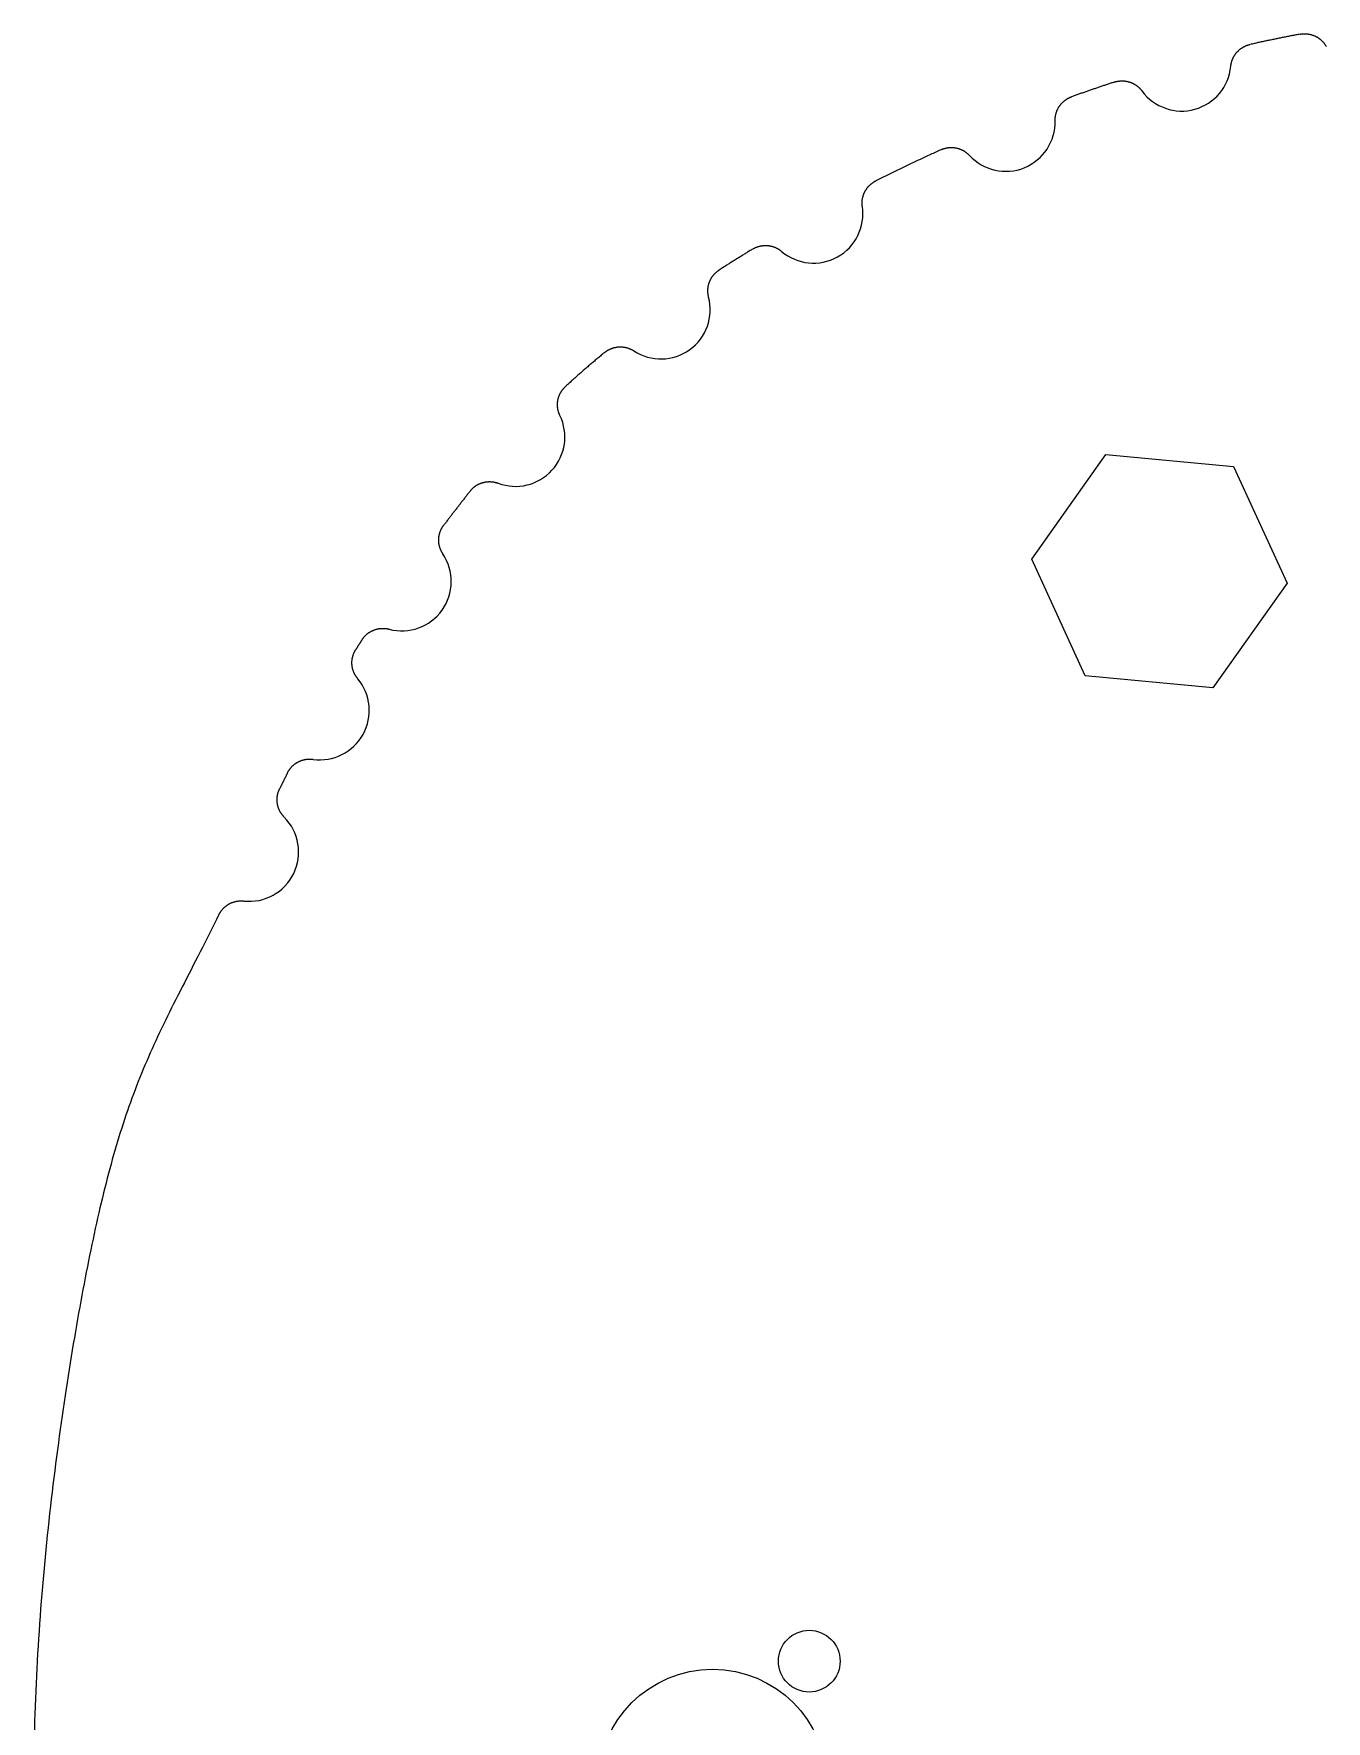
# Model space of a CAD drawing. Extents: x -19 to 113, y 17 to 162.
# Drawn here: x 19.5 to 71.8, y 91.7 to 160.1 of the extents above; entities that cross this region are included whole.
import ezdxf

# ---------------------------------------------------------------- set-up
doc = ezdxf.new("R2010")
doc.units = 0
doc.layers.get('0').update_dxf_attribs({"linetype": 'CONTINUOUS'})

msp = doc.modelspace()

# ---------------------------------------------------------------- linework, layer by layer
msp.add_line((19.52, 91.74), (19.483, 89.222))
for points in [[(70.783, 160.081), (70.74, 160.073), (70.697, 160.064), (70.654, 160.056), (70.611, 160.048), (70.568, 160.04), (70.526, 160.032), (70.483, 160.023), (70.44, 160.015), (70.397, 160.007), (70.354, 159.999), (70.312, 159.99), (70.269, 159.982), (70.226, 159.973), (70.184, 159.965), (70.141, 159.957), (70.099, 159.948), (70.056, 159.94), (70.014, 159.931), (69.971, 159.922), (69.929, 159.914), (69.887, 159.905), (69.844, 159.897), (69.802, 159.888), (69.76, 159.879), (69.717, 159.871), (69.675, 159.862), (69.633, 159.853), (69.591, 159.844), (69.549, 159.835), (69.507, 159.827), (69.465, 159.818), (69.423, 159.809), (69.381, 159.8), (69.339, 159.791), (69.297, 159.782), (69.255, 159.773), (69.213, 159.764), (69.171, 159.755), (69.129, 159.746), (69.088, 159.737), (69.046, 159.727), (69.004, 159.718), (68.962, 159.709), (68.921, 159.7), (68.879, 159.691), (68.837, 159.681), (68.796, 159.672), (68.754, 159.663)], [(70.783, 160.081), (70.8, 160.084), (70.818, 160.087), (70.835, 160.089), (70.852, 160.091), (70.869, 160.093), (70.887, 160.095), (70.904, 160.096), (70.921, 160.097), (70.939, 160.097), (70.956, 160.098), (70.974, 160.098), (70.991, 160.098), (71.008, 160.097), (71.026, 160.096), (71.043, 160.095), (71.06, 160.094), (71.078, 160.092), (71.095, 160.09), (71.112, 160.087), (71.129, 160.085), (71.147, 160.082), (71.164, 160.078), (71.181, 160.075), (71.198, 160.071), (71.215, 160.067), (71.232, 160.062), (71.248, 160.058), (71.265, 160.053), (71.281, 160.047), (71.298, 160.042), (71.314, 160.036), (71.331, 160.03), (71.347, 160.023), (71.363, 160.017), (71.379, 160.01), (71.394, 160.002), (71.41, 159.995), (71.426, 159.987), (71.441, 159.979), (71.456, 159.97), (71.471, 159.962), (71.486, 159.953), (71.501, 159.944), (71.516, 159.934), (71.53, 159.925), (71.545, 159.915), (71.559, 159.905), (71.573, 159.894), (71.587, 159.883), (71.6, 159.873), (71.614, 159.861), (71.627, 159.85), (71.64, 159.838), (71.653, 159.827), (71.665, 159.815), (71.677, 159.802), (71.69, 159.79), (71.702, 159.777), (71.713, 159.764), (71.725, 159.751), (71.736, 159.738), (71.747, 159.724), (71.758, 159.711), (71.769, 159.697), (71.779, 159.683), (71.789, 159.669), (71.799, 159.654), (71.808, 159.64), (71.818, 159.625), (71.827, 159.61), (71.835, 159.595), (71.844, 159.58)], [(67.978, 158.78), (67.98, 158.798), (67.982, 158.815), (67.984, 158.832), (67.987, 158.85), (67.99, 158.867), (67.993, 158.884), (67.997, 158.901), (68.001, 158.918), (68.005, 158.935), (68.009, 158.952), (68.014, 158.968), (68.019, 158.985), (68.024, 159.002), (68.03, 159.018), (68.036, 159.035), (68.042, 159.051), (68.049, 159.067), (68.055, 159.083), (68.062, 159.099), (68.07, 159.115), (68.077, 159.131), (68.085, 159.146), (68.093, 159.162), (68.102, 159.177), (68.111, 159.192), (68.119, 159.207), (68.129, 159.222), (68.138, 159.236), (68.148, 159.251), (68.158, 159.265), (68.168, 159.279), (68.178, 159.293), (68.189, 159.307), (68.2, 159.321), (68.211, 159.334), (68.222, 159.347), (68.234, 159.36), (68.246, 159.373), (68.258, 159.385), (68.27, 159.398), (68.283, 159.41), (68.295, 159.422), (68.308, 159.434), (68.322, 159.445), (68.335, 159.456), (68.348, 159.468), (68.362, 159.478), (68.376, 159.489), (68.39, 159.499), (68.404, 159.509), (68.419, 159.519), (68.434, 159.529), (68.448, 159.538), (68.463, 159.547), (68.478, 159.556), (68.494, 159.564), (68.509, 159.573), (68.525, 159.58), (68.54, 159.588), (68.556, 159.596), (68.572, 159.603), (68.588, 159.61), (68.604, 159.616), (68.62, 159.623), (68.637, 159.629), (68.653, 159.634), (68.67, 159.64), (68.687, 159.645), (68.703, 159.65), (68.72, 159.654), (68.737, 159.659), (68.754, 159.663)], [(63.258, 158.139), (63.222, 158.128), (63.186, 158.116), (63.15, 158.104), (63.114, 158.092), (63.078, 158.08), (63.042, 158.068), (63.006, 158.056), (62.97, 158.044), (62.934, 158.032), (62.898, 158.02), (62.862, 158.008), (62.826, 157.996), (62.79, 157.984), (62.754, 157.971), (62.718, 157.959), (62.682, 157.947), (62.645, 157.935), (62.609, 157.923), (62.573, 157.91), (62.537, 157.898), (62.501, 157.886), (62.465, 157.873), (62.429, 157.861), (62.393, 157.848), (62.356, 157.836), (62.32, 157.824), (62.284, 157.811), (62.248, 157.798), (62.212, 157.786), (62.175, 157.773), (62.139, 157.761), (62.103, 157.748), (62.067, 157.735), (62.031, 157.723), (61.994, 157.71), (61.958, 157.697), (61.922, 157.685), (61.886, 157.672), (61.849, 157.659), (61.813, 157.646), (61.777, 157.633), (61.74, 157.62), (61.704, 157.608), (61.668, 157.595), (61.631, 157.582), (61.595, 157.569), (61.559, 157.556), (61.522, 157.543)], [(63.258, 158.139), (63.275, 158.145), (63.292, 158.15), (63.308, 158.154), (63.325, 158.159), (63.342, 158.163), (63.359, 158.167), (63.376, 158.17), (63.393, 158.174), (63.41, 158.176), (63.427, 158.179), (63.445, 158.181), (63.462, 158.183), (63.479, 158.185), (63.497, 158.187), (63.514, 158.188), (63.531, 158.189), (63.549, 158.189), (63.566, 158.189), (63.583, 158.189), (63.601, 158.189), (63.618, 158.188), (63.636, 158.187), (63.653, 158.186), (63.67, 158.184), (63.688, 158.182), (63.705, 158.18), (63.722, 158.178), (63.739, 158.175), (63.757, 158.172), (63.774, 158.168), (63.791, 158.165), (63.808, 158.161), (63.824, 158.156), (63.841, 158.152), (63.858, 158.147), (63.874, 158.142), (63.891, 158.137), (63.907, 158.131), (63.924, 158.125), (63.94, 158.118), (63.956, 158.112), (63.972, 158.105), (63.988, 158.098), (64.004, 158.091), (64.019, 158.083), (64.035, 158.075), (64.05, 158.067), (64.065, 158.058), (64.081, 158.049), (64.095, 158.04), (64.11, 158.031), (64.125, 158.021), (64.139, 158.012), (64.153, 158.002), (64.168, 157.991), (64.181, 157.981), (64.195, 157.97), (64.209, 157.959), (64.222, 157.948), (64.235, 157.936), (64.248, 157.925), (64.261, 157.913), (64.273, 157.901), (64.286, 157.888), (64.298, 157.876), (64.309, 157.863), (64.321, 157.85), (64.332, 157.837), (64.344, 157.823), (64.355, 157.81), (64.365, 157.796), (64.376, 157.782)], [(60.861, 156.576), (60.86, 156.593), (60.86, 156.611), (60.861, 156.628), (60.861, 156.645), (60.862, 156.663), (60.863, 156.68), (60.865, 156.697), (60.867, 156.715), (60.869, 156.732), (60.871, 156.749), (60.874, 156.766), (60.877, 156.783), (60.88, 156.8), (60.884, 156.817), (60.888, 156.834), (60.892, 156.851), (60.896, 156.868), (60.901, 156.884), (60.906, 156.901), (60.912, 156.918), (60.917, 156.934), (60.923, 156.95), (60.929, 156.967), (60.936, 156.983), (60.943, 156.999), (60.95, 157.015), (60.957, 157.031), (60.965, 157.046), (60.972, 157.062), (60.981, 157.077), (60.989, 157.092), (60.998, 157.107), (61.007, 157.122), (61.016, 157.137), (61.025, 157.151), (61.035, 157.166), (61.045, 157.18), (61.055, 157.194), (61.065, 157.208), (61.076, 157.222), (61.087, 157.235), (61.098, 157.249), (61.109, 157.262), (61.121, 157.275), (61.133, 157.287), (61.145, 157.3), (61.157, 157.312), (61.17, 157.325), (61.182, 157.336), (61.195, 157.348), (61.208, 157.36), (61.221, 157.371), (61.235, 157.382), (61.249, 157.393), (61.262, 157.403), (61.277, 157.413), (61.291, 157.423), (61.305, 157.433), (61.32, 157.443), (61.334, 157.452), (61.349, 157.461), (61.364, 157.47), (61.38, 157.478), (61.395, 157.486), (61.41, 157.494), (61.426, 157.502), (61.442, 157.51), (61.458, 157.517), (61.474, 157.524), (61.49, 157.53), (61.506, 157.536), (61.522, 157.543)], [(56.244, 155.402), (56.189, 155.377), (56.134, 155.352), (56.08, 155.327), (56.025, 155.302), (55.97, 155.277), (55.915, 155.252), (55.86, 155.227), (55.805, 155.202), (55.751, 155.176), (55.696, 155.151), (55.641, 155.126), (55.586, 155.1), (55.531, 155.074), (55.476, 155.049), (55.421, 155.023), (55.366, 154.997), (55.31, 154.971), (55.255, 154.945), (55.2, 154.919), (55.145, 154.893), (55.09, 154.867), (55.035, 154.841), (54.979, 154.815), (54.924, 154.788), (54.869, 154.762), (54.814, 154.736), (54.758, 154.709), (54.703, 154.682), (54.648, 154.656), (54.592, 154.629), (54.537, 154.602), (54.481, 154.575), (54.426, 154.548), (54.37, 154.521), (54.315, 154.494), (54.259, 154.467), (54.204, 154.44), (54.148, 154.413), (54.093, 154.385), (54.037, 154.358), (53.982, 154.33), (53.926, 154.303), (53.871, 154.275), (53.815, 154.247), (53.759, 154.22), (53.704, 154.192), (53.648, 154.164), (53.592, 154.136)], [(56.244, 155.402), (56.26, 155.409), (56.276, 155.416), (56.292, 155.422), (56.308, 155.428), (56.324, 155.434), (56.341, 155.44), (56.357, 155.445), (56.374, 155.45), (56.391, 155.455), (56.407, 155.459), (56.424, 155.464), (56.441, 155.467), (56.458, 155.471), (56.475, 155.474), (56.492, 155.477), (56.509, 155.48), (56.526, 155.482), (56.544, 155.485), (56.561, 155.486), (56.578, 155.488), (56.596, 155.489), (56.613, 155.49), (56.63, 155.491), (56.648, 155.491), (56.665, 155.491), (56.682, 155.491), (56.7, 155.49), (56.717, 155.489), (56.734, 155.488), (56.752, 155.486), (56.769, 155.484), (56.786, 155.482), (56.803, 155.48), (56.82, 155.477), (56.838, 155.474), (56.855, 155.471), (56.872, 155.467), (56.888, 155.463), (56.905, 155.459), (56.922, 155.455), (56.939, 155.45), (56.955, 155.445), (56.972, 155.44), (56.988, 155.434), (57.005, 155.428), (57.021, 155.422), (57.037, 155.415), (57.053, 155.409), (57.069, 155.402), (57.085, 155.394), (57.1, 155.387), (57.116, 155.379), (57.131, 155.371), (57.147, 155.362), (57.162, 155.354), (57.177, 155.345), (57.191, 155.336), (57.206, 155.326), (57.22, 155.316), (57.235, 155.306), (57.249, 155.296), (57.263, 155.286), (57.276, 155.275), (57.29, 155.264), (57.303, 155.253), (57.316, 155.242), (57.329, 155.23), (57.342, 155.218), (57.355, 155.206), (57.367, 155.194), (57.379, 155.182), (57.391, 155.169)], [(53.052, 153.097), (53.05, 153.115), (53.048, 153.132), (53.046, 153.149), (53.044, 153.166), (53.043, 153.184), (53.042, 153.201), (53.042, 153.218), (53.041, 153.236), (53.041, 153.253), (53.042, 153.27), (53.042, 153.288), (53.043, 153.305), (53.045, 153.322), (53.046, 153.34), (53.048, 153.357), (53.05, 153.374), (53.052, 153.391), (53.055, 153.408), (53.058, 153.425), (53.062, 153.443), (53.065, 153.46), (53.069, 153.476), (53.073, 153.493), (53.078, 153.51), (53.083, 153.527), (53.088, 153.544), (53.093, 153.56), (53.099, 153.576), (53.105, 153.593), (53.111, 153.609), (53.117, 153.625), (53.124, 153.641), (53.131, 153.657), (53.139, 153.673), (53.146, 153.688), (53.154, 153.704), (53.162, 153.719), (53.17, 153.734), (53.179, 153.749), (53.188, 153.764), (53.197, 153.779), (53.207, 153.793), (53.216, 153.808), (53.226, 153.822), (53.237, 153.836), (53.247, 153.85), (53.258, 153.864), (53.269, 153.877), (53.28, 153.891), (53.291, 153.904), (53.303, 153.917), (53.315, 153.929), (53.327, 153.942), (53.339, 153.954), (53.351, 153.966), (53.364, 153.978), (53.377, 153.99), (53.39, 154.001), (53.403, 154.013), (53.417, 154.024), (53.431, 154.034), (53.444, 154.045), (53.458, 154.055), (53.473, 154.065), (53.487, 154.075), (53.502, 154.084), (53.516, 154.094), (53.531, 154.103), (53.546, 154.111), (53.561, 154.12), (53.577, 154.128), (53.592, 154.136)], [(48.609, 151.376), (48.575, 151.355), (48.54, 151.334), (48.506, 151.313), (48.471, 151.292), (48.437, 151.271), (48.403, 151.25), (48.368, 151.229), (48.334, 151.208), (48.3, 151.187), (48.266, 151.165), (48.232, 151.144), (48.197, 151.123), (48.163, 151.102), (48.129, 151.081), (48.095, 151.06), (48.061, 151.038), (48.027, 151.017), (47.993, 150.996), (47.959, 150.975), (47.925, 150.953), (47.891, 150.932), (47.857, 150.911), (47.823, 150.89), (47.789, 150.868), (47.755, 150.847), (47.721, 150.826), (47.687, 150.804), (47.654, 150.783), (47.62, 150.762), (47.586, 150.74), (47.552, 150.719), (47.519, 150.697), (47.485, 150.676), (47.452, 150.655), (47.418, 150.633), (47.384, 150.612), (47.351, 150.59), (47.317, 150.569), (47.284, 150.547), (47.251, 150.526)], [(48.609, 151.376), (48.624, 151.385), (48.639, 151.394), (48.654, 151.402), (48.67, 151.41), (48.685, 151.418), (48.701, 151.425), (48.717, 151.433), (48.732, 151.44), (48.748, 151.447), (48.765, 151.453), (48.781, 151.459), (48.797, 151.465), (48.814, 151.471), (48.83, 151.476), (48.847, 151.481), (48.863, 151.486), (48.88, 151.49), (48.897, 151.494), (48.914, 151.498), (48.931, 151.502), (48.948, 151.505), (48.965, 151.508), (48.982, 151.511), (49, 151.513), (49.017, 151.515), (49.034, 151.517), (49.052, 151.519), (49.069, 151.52), (49.086, 151.521), (49.104, 151.521), (49.121, 151.522), (49.138, 151.522), (49.156, 151.521), (49.173, 151.521), (49.19, 151.52), (49.208, 151.519), (49.225, 151.517), (49.242, 151.515), (49.259, 151.513), (49.277, 151.511), (49.294, 151.508), (49.311, 151.505), (49.328, 151.502), (49.345, 151.498), (49.362, 151.494), (49.379, 151.49), (49.396, 151.486), (49.412, 151.481), (49.429, 151.476), (49.446, 151.47), (49.462, 151.465), (49.478, 151.459), (49.495, 151.453), (49.511, 151.446), (49.527, 151.439), (49.543, 151.432), (49.559, 151.425), (49.574, 151.417), (49.59, 151.409), (49.605, 151.401), (49.62, 151.393), (49.635, 151.384), (49.65, 151.375), (49.665, 151.366), (49.68, 151.357), (49.694, 151.347), (49.708, 151.337), (49.723, 151.327), (49.737, 151.316), (49.75, 151.306), (49.764, 151.295), (49.777, 151.283)], [(46.824, 149.432), (46.82, 149.449), (46.816, 149.466), (46.812, 149.483), (46.809, 149.5), (46.806, 149.517), (46.803, 149.534), (46.8, 149.551), (46.798, 149.569), (46.796, 149.586), (46.795, 149.603), (46.794, 149.621), (46.793, 149.638), (46.792, 149.655), (46.792, 149.673), (46.792, 149.69), (46.792, 149.707), (46.792, 149.725), (46.793, 149.742), (46.794, 149.76), (46.796, 149.777), (46.798, 149.794), (46.8, 149.812), (46.802, 149.829), (46.805, 149.846), (46.808, 149.863), (46.811, 149.881), (46.814, 149.898), (46.818, 149.915), (46.822, 149.932), (46.827, 149.948), (46.832, 149.965), (46.837, 149.982), (46.842, 149.998), (46.848, 150.015), (46.853, 150.031), (46.86, 150.047), (46.866, 150.064), (46.873, 150.08), (46.88, 150.096), (46.887, 150.111), (46.895, 150.127), (46.902, 150.143), (46.911, 150.158), (46.919, 150.173), (46.928, 150.189), (46.937, 150.204), (46.946, 150.218), (46.955, 150.233), (46.965, 150.248), (46.975, 150.262), (46.985, 150.276), (46.996, 150.29), (47.006, 150.304), (47.017, 150.317), (47.028, 150.331), (47.04, 150.344), (47.051, 150.357), (47.063, 150.37), (47.075, 150.383), (47.088, 150.395), (47.1, 150.407), (47.113, 150.419), (47.126, 150.431), (47.139, 150.442), (47.152, 150.454), (47.166, 150.465), (47.179, 150.475), (47.193, 150.486), (47.207, 150.496), (47.221, 150.506), (47.236, 150.516), (47.251, 150.526)], [(42.614, 147.188), (42.579, 147.159), (42.544, 147.13), (42.509, 147.101), (42.474, 147.072), (42.439, 147.043), (42.404, 147.014), (42.369, 146.986), (42.335, 146.957), (42.3, 146.928), (42.266, 146.899), (42.231, 146.87), (42.197, 146.841), (42.163, 146.812), (42.129, 146.783), (42.095, 146.755), (42.061, 146.726), (42.027, 146.697), (41.993, 146.668), (41.959, 146.639), (41.926, 146.61), (41.892, 146.582), (41.859, 146.553), (41.826, 146.524), (41.792, 146.495), (41.759, 146.466), (41.726, 146.438), (41.693, 146.409), (41.661, 146.38), (41.628, 146.351), (41.595, 146.322), (41.563, 146.294), (41.53, 146.265), (41.498, 146.236), (41.465, 146.207), (41.433, 146.179), (41.401, 146.15), (41.369, 146.121), (41.337, 146.092), (41.305, 146.064), (41.273, 146.035), (41.241, 146.006), (41.21, 145.977), (41.178, 145.949), (41.147, 145.92), (41.115, 145.891), (41.084, 145.862), (41.053, 145.834), (41.022, 145.805)], [(42.614, 147.188), (42.628, 147.199), (42.642, 147.21), (42.656, 147.22), (42.67, 147.231), (42.685, 147.241), (42.699, 147.25), (42.714, 147.26), (42.729, 147.269), (42.744, 147.278), (42.759, 147.287), (42.775, 147.295), (42.79, 147.303), (42.806, 147.311), (42.822, 147.319), (42.837, 147.326), (42.854, 147.333), (42.87, 147.34), (42.886, 147.347), (42.902, 147.353), (42.919, 147.359), (42.936, 147.364), (42.952, 147.37), (42.969, 147.375), (42.986, 147.379), (43.003, 147.384), (43.02, 147.388), (43.037, 147.392), (43.055, 147.395), (43.072, 147.399), (43.089, 147.402), (43.107, 147.404), (43.124, 147.407), (43.141, 147.409), (43.159, 147.41), (43.176, 147.412), (43.194, 147.413), (43.211, 147.414), (43.229, 147.414), (43.246, 147.414), (43.264, 147.414), (43.281, 147.414), (43.299, 147.413), (43.317, 147.412), (43.334, 147.411), (43.352, 147.409), (43.369, 147.407), (43.387, 147.405), (43.404, 147.402), (43.421, 147.399), (43.439, 147.396), (43.456, 147.392), (43.473, 147.389), (43.49, 147.384), (43.507, 147.38), (43.524, 147.375), (43.541, 147.37), (43.558, 147.365), (43.574, 147.359), (43.591, 147.354), (43.607, 147.347), (43.624, 147.341), (43.64, 147.334), (43.656, 147.327), (43.672, 147.32), (43.688, 147.312), (43.704, 147.304), (43.719, 147.296), (43.735, 147.288), (43.75, 147.279), (43.765, 147.27), (43.78, 147.261), (43.795, 147.251)], [(40.8, 144.635), (40.793, 144.651), (40.785, 144.667), (40.778, 144.683), (40.772, 144.7), (40.765, 144.716), (40.759, 144.733), (40.753, 144.749), (40.748, 144.766), (40.743, 144.783), (40.738, 144.8), (40.733, 144.817), (40.729, 144.834), (40.725, 144.851), (40.721, 144.869), (40.718, 144.886), (40.714, 144.904), (40.712, 144.921), (40.709, 144.939), (40.707, 144.956), (40.705, 144.974), (40.703, 144.991), (40.702, 145.009), (40.701, 145.027), (40.701, 145.045), (40.7, 145.062), (40.7, 145.08), (40.701, 145.098), (40.701, 145.116), (40.702, 145.133), (40.704, 145.151), (40.705, 145.168), (40.707, 145.186), (40.709, 145.204), (40.712, 145.221), (40.715, 145.239), (40.718, 145.256), (40.721, 145.273), (40.725, 145.291), (40.729, 145.308), (40.733, 145.325), (40.738, 145.342), (40.743, 145.359), (40.748, 145.376), (40.754, 145.393), (40.76, 145.41), (40.766, 145.426), (40.772, 145.443), (40.779, 145.459), (40.786, 145.476), (40.793, 145.492), (40.801, 145.508), (40.809, 145.524), (40.817, 145.539), (40.826, 145.555), (40.834, 145.57), (40.843, 145.586), (40.853, 145.601), (40.862, 145.616), (40.872, 145.631), (40.882, 145.645), (40.892, 145.66), (40.903, 145.674), (40.914, 145.688), (40.925, 145.702), (40.936, 145.715), (40.948, 145.729), (40.959, 145.742), (40.971, 145.755), (40.984, 145.768), (40.996, 145.781), (41.009, 145.793), (41.022, 145.805)], [(37.162, 141.574), (37.139, 141.544), (37.116, 141.515), (37.093, 141.486), (37.07, 141.456), (37.046, 141.427), (37.023, 141.398), (37.001, 141.368), (36.978, 141.339), (36.955, 141.31), (36.932, 141.281), (36.909, 141.251), (36.886, 141.222), (36.864, 141.193), (36.841, 141.164), (36.818, 141.135), (36.796, 141.106), (36.773, 141.077), (36.751, 141.048), (36.728, 141.019), (36.706, 140.99), (36.684, 140.961), (36.661, 140.932), (36.639, 140.903), (36.617, 140.875), (36.594, 140.846), (36.572, 140.817), (36.55, 140.788), (36.528, 140.76), (36.506, 140.731), (36.484, 140.702), (36.462, 140.674), (36.44, 140.645), (36.418, 140.616), (36.396, 140.588), (36.374, 140.559), (36.352, 140.531), (36.33, 140.502), (36.309, 140.474), (36.287, 140.445), (36.265, 140.417), (36.243, 140.388), (36.222, 140.36), (36.2, 140.332), (36.179, 140.303), (36.157, 140.275), (36.135, 140.247), (36.114, 140.218), (36.092, 140.19)], [(37.162, 141.574), (37.173, 141.588), (37.184, 141.601), (37.196, 141.614), (37.208, 141.627), (37.219, 141.64), (37.232, 141.653), (37.244, 141.665), (37.256, 141.677), (37.269, 141.689), (37.282, 141.701), (37.295, 141.713), (37.309, 141.724), (37.322, 141.735), (37.336, 141.746), (37.35, 141.756), (37.364, 141.767), (37.378, 141.777), (37.393, 141.786), (37.407, 141.796), (37.422, 141.805), (37.437, 141.814), (37.452, 141.823), (37.468, 141.832), (37.483, 141.84), (37.499, 141.848), (37.515, 141.856), (37.53, 141.863), (37.546, 141.87), (37.562, 141.877), (37.579, 141.884), (37.595, 141.89), (37.611, 141.896), (37.628, 141.902), (37.645, 141.907), (37.661, 141.912), (37.678, 141.917), (37.695, 141.922), (37.712, 141.926), (37.729, 141.93), (37.746, 141.934), (37.763, 141.937), (37.78, 141.94), (37.798, 141.943), (37.815, 141.945), (37.833, 141.947), (37.85, 141.949), (37.867, 141.951), (37.885, 141.952), (37.902, 141.953), (37.92, 141.954), (37.937, 141.954), (37.955, 141.954), (37.973, 141.954), (37.99, 141.953), (38.008, 141.952), (38.025, 141.951), (38.042, 141.949), (38.06, 141.948), (38.077, 141.946), (38.095, 141.943), (38.112, 141.94), (38.129, 141.937), (38.147, 141.934), (38.164, 141.93), (38.181, 141.926), (38.198, 141.922), (38.215, 141.918), (38.232, 141.913), (38.248, 141.908), (38.265, 141.902), (38.282, 141.896), (38.298, 141.89)], [(36.059, 139.026), (36.049, 139.041), (36.04, 139.055), (36.031, 139.07), (36.022, 139.085), (36.014, 139.1), (36.005, 139.115), (35.998, 139.13), (35.99, 139.146), (35.982, 139.161), (35.975, 139.177), (35.968, 139.193), (35.962, 139.209), (35.955, 139.225), (35.949, 139.241), (35.944, 139.257), (35.938, 139.273), (35.933, 139.29), (35.928, 139.306), (35.923, 139.323), (35.919, 139.34), (35.915, 139.356), (35.911, 139.373), (35.907, 139.39), (35.904, 139.407), (35.901, 139.424), (35.899, 139.441), (35.896, 139.458), (35.894, 139.476), (35.893, 139.493), (35.891, 139.51), (35.89, 139.527), (35.889, 139.544), (35.889, 139.561), (35.888, 139.579), (35.888, 139.596), (35.889, 139.613), (35.889, 139.63), (35.89, 139.647), (35.892, 139.665), (35.893, 139.682), (35.895, 139.699), (35.897, 139.716), (35.899, 139.733), (35.902, 139.75), (35.905, 139.767), (35.908, 139.784), (35.912, 139.801), (35.916, 139.818), (35.92, 139.835), (35.925, 139.851), (35.929, 139.868), (35.934, 139.885), (35.94, 139.901), (35.945, 139.917), (35.951, 139.934), (35.957, 139.95), (35.964, 139.966), (35.971, 139.982), (35.978, 139.997), (35.985, 140.013), (35.992, 140.029), (36, 140.044), (36.008, 140.059), (36.017, 140.074), (36.025, 140.089), (36.034, 140.104), (36.043, 140.119), (36.052, 140.133), (36.062, 140.148), (36.072, 140.162), (36.082, 140.176), (36.092, 140.19)], [(32.785, 135.554), (32.779, 135.544), (32.772, 135.534), (32.766, 135.524), (32.76, 135.515), (32.753, 135.505), (32.747, 135.495), (32.74, 135.485), (32.734, 135.475), (32.727, 135.465), (32.721, 135.455), (32.715, 135.445), (32.708, 135.435), (32.702, 135.425), (32.695, 135.415), (32.689, 135.404), (32.682, 135.394), (32.676, 135.384), (32.669, 135.374), (32.663, 135.364), (32.657, 135.354), (32.65, 135.344), (32.644, 135.334), (32.637, 135.324), (32.631, 135.314), (32.624, 135.304), (32.618, 135.293), (32.611, 135.283), (32.605, 135.273), (32.598, 135.263), (32.592, 135.253), (32.585, 135.243), (32.579, 135.232), (32.573, 135.222), (32.566, 135.212), (32.56, 135.202), (32.553, 135.192), (32.547, 135.181), (32.54, 135.171), (32.534, 135.161), (32.527, 135.151)], [(32.785, 135.554), (32.795, 135.569), (32.805, 135.583), (32.815, 135.598), (32.825, 135.612), (32.836, 135.626), (32.847, 135.639), (32.858, 135.653), (32.869, 135.666), (32.881, 135.679), (32.892, 135.692), (32.904, 135.705), (32.916, 135.717), (32.929, 135.729), (32.942, 135.741), (32.954, 135.753), (32.967, 135.765), (32.981, 135.776), (32.994, 135.787), (33.008, 135.798), (33.022, 135.809), (33.036, 135.819), (33.05, 135.83), (33.064, 135.839), (33.079, 135.849), (33.094, 135.859), (33.108, 135.868), (33.123, 135.877), (33.139, 135.885), (33.154, 135.894), (33.169, 135.902), (33.185, 135.909), (33.201, 135.917), (33.217, 135.924), (33.233, 135.931), (33.249, 135.938), (33.265, 135.944), (33.281, 135.951), (33.298, 135.956), (33.314, 135.962), (33.331, 135.967), (33.348, 135.972), (33.364, 135.977), (33.381, 135.981), (33.398, 135.985), (33.415, 135.989), (33.433, 135.993), (33.45, 135.996), (33.467, 135.999), (33.484, 136.002), (33.502, 136.004), (33.519, 136.006), (33.536, 136.008), (33.554, 136.009), (33.571, 136.01), (33.589, 136.011), (33.606, 136.011), (33.624, 136.012), (33.641, 136.011), (33.659, 136.011), (33.676, 136.01), (33.694, 136.009), (33.711, 136.008), (33.729, 136.006), (33.746, 136.004), (33.763, 136.002), (33.781, 135.999), (33.798, 135.997), (33.815, 135.993), (33.832, 135.99), (33.849, 135.986), (33.866, 135.982), (33.883, 135.978)], [(32.607, 133.973), (32.596, 133.987), (32.585, 134), (32.574, 134.014), (32.564, 134.028), (32.554, 134.043), (32.544, 134.057), (32.534, 134.072), (32.525, 134.086), (32.515, 134.101), (32.507, 134.116), (32.498, 134.132), (32.49, 134.147), (32.482, 134.162), (32.474, 134.178), (32.466, 134.194), (32.459, 134.21), (32.452, 134.226), (32.445, 134.242), (32.439, 134.258), (32.433, 134.275), (32.427, 134.291), (32.421, 134.308), (32.416, 134.325), (32.411, 134.342), (32.406, 134.359), (32.402, 134.376), (32.398, 134.393), (32.394, 134.41), (32.391, 134.427), (32.388, 134.444), (32.385, 134.461), (32.382, 134.479), (32.38, 134.496), (32.378, 134.513), (32.376, 134.531), (32.375, 134.548), (32.374, 134.566), (32.373, 134.583), (32.373, 134.601), (32.373, 134.618), (32.373, 134.636), (32.373, 134.653), (32.374, 134.671), (32.375, 134.688), (32.377, 134.706), (32.378, 134.723), (32.38, 134.741), (32.383, 134.758), (32.385, 134.776), (32.388, 134.793), (32.392, 134.81), (32.395, 134.827), (32.399, 134.844), (32.403, 134.861), (32.408, 134.878), (32.412, 134.895), (32.417, 134.912), (32.423, 134.929), (32.428, 134.945), (32.434, 134.962), (32.44, 134.978), (32.447, 134.995), (32.454, 135.011), (32.461, 135.027), (32.468, 135.043), (32.476, 135.059), (32.484, 135.074), (32.492, 135.09), (32.5, 135.105), (32.509, 135.121), (32.518, 135.136), (32.527, 135.151)], [(29.763, 130.16), (29.771, 130.176), (29.779, 130.191), (29.788, 130.206), (29.796, 130.221), (29.805, 130.236), (29.814, 130.251), (29.824, 130.265), (29.833, 130.28), (29.843, 130.294), (29.853, 130.308), (29.864, 130.322), (29.874, 130.336), (29.885, 130.349), (29.896, 130.362), (29.908, 130.375), (29.919, 130.388), (29.931, 130.401), (29.943, 130.414), (29.955, 130.426), (29.968, 130.438), (29.98, 130.45), (29.993, 130.462), (30.006, 130.473), (30.019, 130.484), (30.033, 130.495), (30.047, 130.506), (30.06, 130.517), (30.074, 130.527), (30.088, 130.537), (30.103, 130.547), (30.117, 130.556), (30.132, 130.565), (30.147, 130.574), (30.162, 130.583), (30.177, 130.591), (30.192, 130.6), (30.207, 130.608), (30.223, 130.615), (30.239, 130.623), (30.254, 130.63), (30.27, 130.637), (30.286, 130.643), (30.302, 130.65), (30.319, 130.656), (30.335, 130.662), (30.352, 130.667), (30.368, 130.672), (30.385, 130.677), (30.402, 130.682), (30.418, 130.686), (30.435, 130.69), (30.452, 130.694), (30.469, 130.697), (30.486, 130.7), (30.504, 130.703), (30.521, 130.706), (30.538, 130.708), (30.555, 130.71), (30.573, 130.712), (30.59, 130.713), (30.607, 130.714), (30.625, 130.715), (30.642, 130.715), (30.659, 130.715), (30.677, 130.715), (30.694, 130.715), (30.711, 130.714), (30.729, 130.713), (30.746, 130.712), (30.763, 130.71), (30.781, 130.708), (30.798, 130.706)], [(29.763, 130.16), (29.755, 130.144), (29.747, 130.128), (29.739, 130.111), (29.731, 130.095), (29.723, 130.079), (29.715, 130.063), (29.707, 130.046), (29.699, 130.03), (29.691, 130.014), (29.683, 129.997), (29.675, 129.981), (29.667, 129.965), (29.658, 129.949), (29.65, 129.932), (29.642, 129.916), (29.634, 129.9), (29.626, 129.883), (29.618, 129.867), (29.61, 129.851), (29.602, 129.835), (29.594, 129.818), (29.586, 129.802), (29.578, 129.786), (29.57, 129.769), (29.562, 129.753), (29.554, 129.737), (29.546, 129.72), (29.538, 129.704), (29.53, 129.688), (29.522, 129.671), (29.514, 129.655), (29.506, 129.639), (29.498, 129.622), (29.49, 129.606), (29.482, 129.59), (29.474, 129.573), (29.466, 129.557), (29.458, 129.54), (29.45, 129.524), (29.442, 129.508)], [(29.631, 128.363), (29.619, 128.376), (29.607, 128.388), (29.596, 128.401), (29.584, 128.414), (29.573, 128.427), (29.562, 128.44), (29.552, 128.454), (29.541, 128.467), (29.531, 128.481), (29.521, 128.495), (29.511, 128.509), (29.502, 128.523), (29.493, 128.538), (29.484, 128.553), (29.475, 128.567), (29.467, 128.582), (29.458, 128.597), (29.45, 128.612), (29.443, 128.628), (29.435, 128.643), (29.428, 128.659), (29.421, 128.675), (29.415, 128.691), (29.408, 128.707), (29.402, 128.723), (29.396, 128.739), (29.391, 128.755), (29.385, 128.771), (29.381, 128.788), (29.376, 128.804), (29.371, 128.821), (29.367, 128.838), (29.364, 128.854), (29.36, 128.871), (29.357, 128.888), (29.354, 128.905), (29.351, 128.922), (29.349, 128.939), (29.347, 128.956), (29.345, 128.973), (29.343, 128.99), (29.342, 129.007), (29.341, 129.024), (29.341, 129.041), (29.34, 129.059), (29.34, 129.076), (29.341, 129.093), (29.341, 129.11), (29.342, 129.127), (29.343, 129.145), (29.345, 129.162), (29.346, 129.179), (29.348, 129.196), (29.351, 129.213), (29.353, 129.23), (29.356, 129.247), (29.36, 129.264), (29.363, 129.281), (29.367, 129.298), (29.371, 129.314), (29.375, 129.331), (29.38, 129.347), (29.385, 129.364), (29.39, 129.38), (29.396, 129.397), (29.401, 129.413), (29.407, 129.429), (29.414, 129.445), (29.42, 129.461), (29.427, 129.477), (29.434, 129.492), (29.442, 129.508)], [(26.983, 124.416), (26.887, 124.222), (26.791, 124.029), (26.695, 123.838), (26.6, 123.648), (26.505, 123.46), (26.41, 123.274), (26.316, 123.088), (26.223, 122.905), (26.13, 122.722), (26.037, 122.542), (25.945, 122.362), (25.854, 122.184), (25.763, 122.007), (25.673, 121.832), (25.584, 121.657), (25.495, 121.484), (25.408, 121.312), (25.321, 121.141), (25.234, 120.971), (25.149, 120.801), (25.065, 120.633), (24.981, 120.465), (24.899, 120.298), (24.817, 120.131), (24.737, 119.965), (24.657, 119.8), (24.579, 119.634), (24.501, 119.469), (24.425, 119.304), (24.349, 119.14), (24.275, 118.975), (24.202, 118.81), (24.129, 118.646), (24.058, 118.481), (23.988, 118.316), (23.919, 118.15), (23.85, 117.985), (23.783, 117.818), (23.717, 117.652), (23.651, 117.485), (23.587, 117.317), (23.523, 117.148), (23.461, 116.979), (23.399, 116.809), (23.338, 116.638), (23.278, 116.466), (23.218, 116.293), (23.16, 116.119), (23.102, 115.944), (23.045, 115.768), (22.989, 115.59), (22.933, 115.411), (22.879, 115.231), (22.824, 115.049), (22.771, 114.866), (22.718, 114.681), (22.665, 114.495), (22.613, 114.307), (22.562, 114.118), (22.511, 113.926), (22.46, 113.733), (22.41, 113.539), (22.361, 113.342), (22.312, 113.144), (22.263, 112.943), (22.214, 112.741), (22.166, 112.537), (22.119, 112.331), (22.071, 112.123), (22.024, 111.912), (21.977, 111.7), (21.93, 111.486), (21.884, 111.27), (21.838, 111.051), (21.792, 110.831), (21.746, 110.608), (21.701, 110.384), (21.655, 110.157), (21.61, 109.928), (21.565, 109.697), (21.521, 109.464), (21.476, 109.229), (21.432, 108.992), (21.388, 108.753), (21.344, 108.512), (21.3, 108.268), (21.257, 108.023), (21.213, 107.776), (21.17, 107.527), (21.127, 107.275), (21.085, 107.022), (21.042, 106.767), (21, 106.51), (20.958, 106.252), (20.917, 105.991), (20.875, 105.729), (20.834, 105.465), (20.793, 105.199), (20.753, 104.931), (20.713, 104.662), (20.673, 104.391), (20.633, 104.118), (20.594, 103.844), (20.556, 103.569), (20.517, 103.292), (20.479, 103.013), (20.442, 102.733), (20.405, 102.452), (20.368, 102.169), (20.332, 101.885), (20.297, 101.6), (20.262, 101.314), (20.227, 101.026), (20.193, 100.737), (20.16, 100.447), (20.127, 100.156), (20.095, 99.864), (20.064, 99.572), (20.033, 99.278), (20.002, 98.983), (19.973, 98.688), (19.944, 98.391), (19.916, 98.094), (19.889, 97.796), (19.862, 97.498), (19.836, 97.198), (19.811, 96.899), (19.787, 96.598), (19.763, 96.297), (19.741, 95.996), (19.719, 95.694), (19.698, 95.392), (19.678, 95.089), (19.659, 94.786), (19.641, 94.482), (19.624, 94.178), (19.607, 93.874), (19.592, 93.57), (19.577, 93.265), (19.564, 92.96), (19.552, 92.655), (19.54, 92.35), (19.53, 92.045), (19.52, 91.74)], [(26.983, 124.416), (26.991, 124.431), (26.998, 124.446), (27.007, 124.461), (27.015, 124.476), (27.024, 124.49), (27.033, 124.505), (27.042, 124.519), (27.051, 124.533), (27.061, 124.547), (27.071, 124.561), (27.081, 124.574), (27.091, 124.588), (27.102, 124.601), (27.112, 124.614), (27.123, 124.627), (27.135, 124.64), (27.146, 124.652), (27.158, 124.664), (27.17, 124.677), (27.182, 124.689), (27.194, 124.7), (27.206, 124.712), (27.219, 124.723), (27.232, 124.734), (27.245, 124.745), (27.258, 124.756), (27.272, 124.766), (27.285, 124.776), (27.299, 124.786), (27.313, 124.796), (27.327, 124.806), (27.341, 124.815), (27.355, 124.824), (27.37, 124.833), (27.385, 124.841), (27.399, 124.849), (27.414, 124.857), (27.429, 124.865), (27.445, 124.873), (27.46, 124.88), (27.475, 124.887), (27.491, 124.893), (27.507, 124.9), (27.523, 124.906), (27.538, 124.912), (27.555, 124.918), (27.571, 124.923), (27.587, 124.928), (27.603, 124.933), (27.62, 124.938), (27.636, 124.942), (27.653, 124.946), (27.669, 124.95), (27.686, 124.953), (27.702, 124.956), (27.719, 124.959), (27.736, 124.962), (27.753, 124.964), (27.77, 124.966), (27.787, 124.968), (27.804, 124.969), (27.821, 124.97), (27.838, 124.971), (27.855, 124.972), (27.872, 124.972), (27.889, 124.972), (27.906, 124.971), (27.923, 124.971), (27.94, 124.97), (27.956, 124.969), (27.973, 124.967), (27.99, 124.966)]]:
    msp.add_lwpolyline(points)
msp.add_lwpolyline([(68.091, 142.565), (70.259, 137.843), (67.253, 133.604), (62.079, 134.088), (59.912, 138.811), (62.917, 143.049)], close=True)
for centre, radius in [((50.899, 94.173), 1.25), ((46.983, 89.222), 4.625)]:
    msp.add_circle(centre, radius)
for centre, start, end in [((65.987, 158.967), 216.34265, 354.64137), ((58.861, 156.525), -137.31064, 1.45996), ((51.073, 152.807), -130.39237, 8.35475), ((44.889, 148.925), -123.17112, 14.66303), ((39, 143.763), -110.55397, 25.83554), ((34.399, 137.91), -104.95787, 33.93663), ((31.076, 132.686), -97.99202, 40.04481), ((28.213, 126.953), -96.39647, 44.84236)]:
    msp.add_arc(centre, 2, start, end)

doc.saveas('drawing.dxf')
